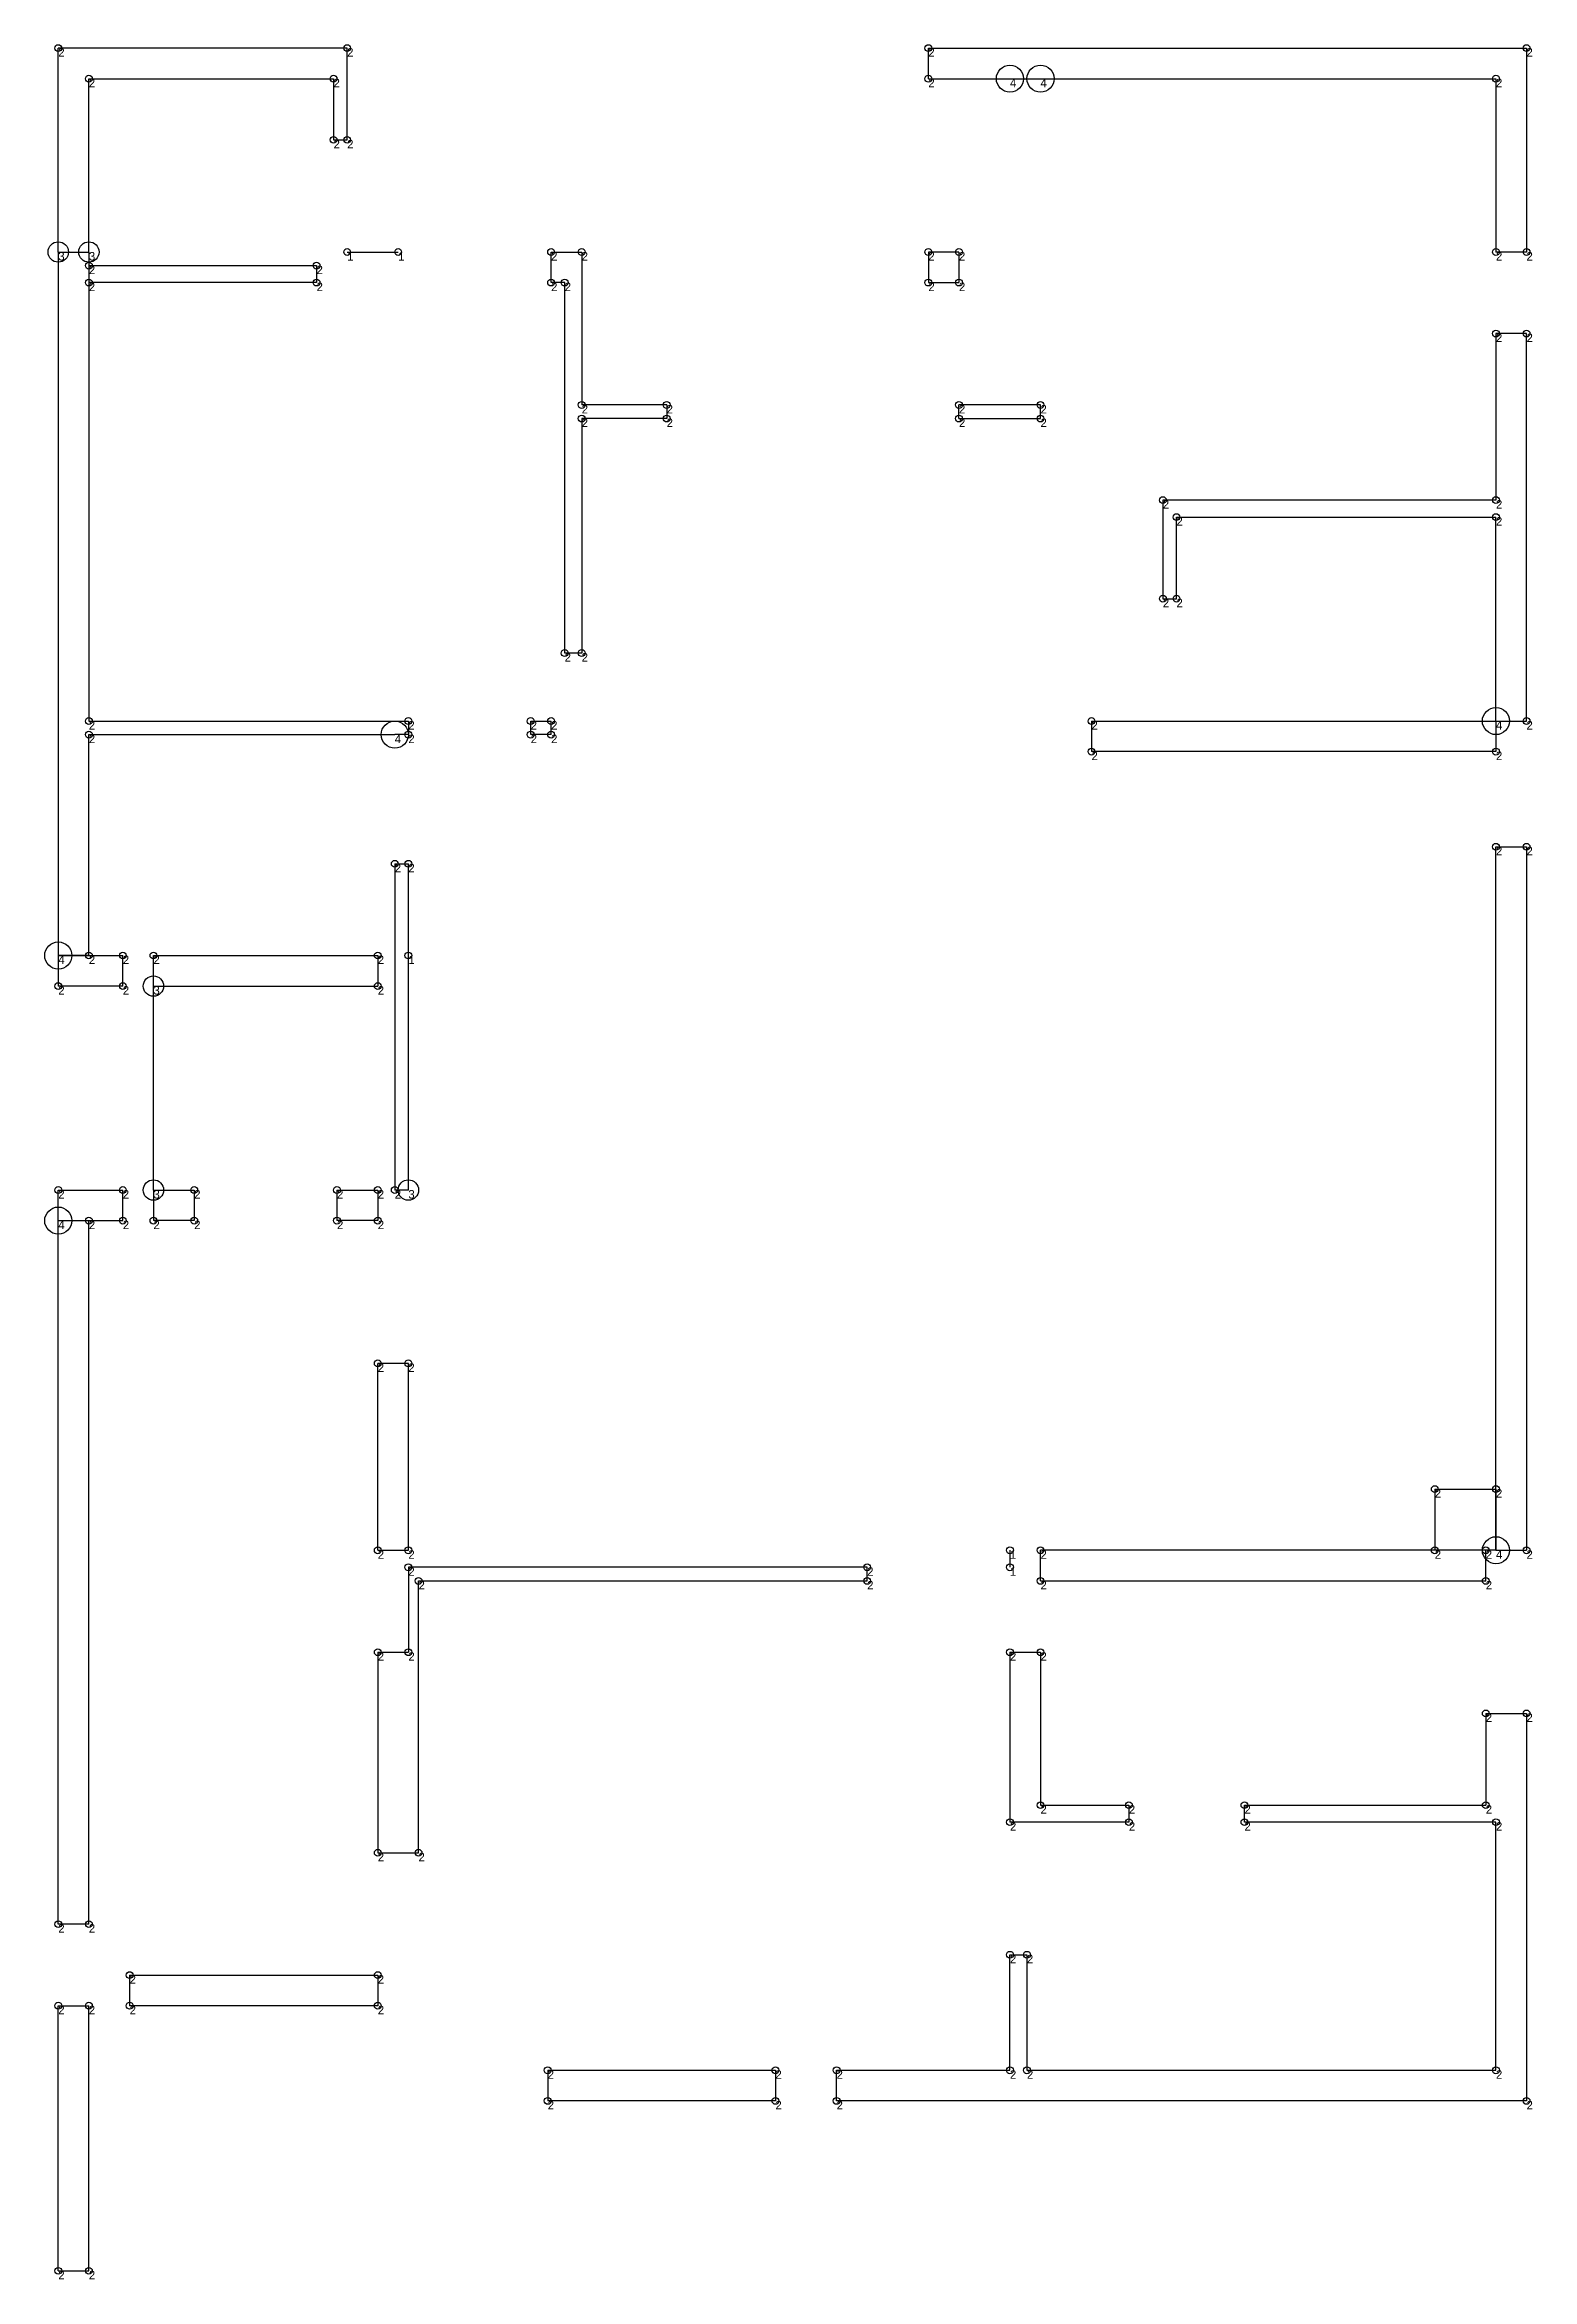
# Model space of a CAD drawing. Header units: metres. Extents: x 196 to 634, y 322 to 980.
import ezdxf

# ---------------------------------------------------------------- set-up
doc = ezdxf.new("R2010")
doc.units = ezdxf.units.M

msp = doc.modelspace()

# ---------------------------------------------------------------- linework, layer by layer
for p, q in [((200, 919), (200, 979)), ((285, 979), (200, 979)), ((285, 952), (285, 979)), ((456, 970), (456, 979)), ((456, 979), (632, 979)), ((632, 979), (632, 919)), ((209, 919), (209, 970)), ((209, 970), (281, 970)), ((281, 970), (281, 952)), ((456, 970), (480, 970)), ((480, 970), (489, 970)), ((480, 970), (480, 970)), ((489, 970), (623, 970)), ((489, 970), (489, 970)), ((623, 970), (623, 919)), ((281, 952), (285, 952)), ((200, 919), (209, 919)), ((200, 919), (200, 712)), ((209, 919), (209, 781)), ((209, 915), (276, 915)), ((209, 915), (209, 910)), ((276, 915), (276, 910)), ((285, 919), (300, 919)), ((345, 910), (345, 919)), ((345, 919), (354, 919)), ((354, 919), (354, 874)), ((465, 919), (456, 919)), ((456, 919), (456, 910)), ((465, 919), (465, 910)), ((632, 919), (623, 919)), ((276, 910), (209, 910)), ((349, 910), (345, 910)), ((349, 801), (349, 910)), ((456, 910), (465, 910)), ((632, 895), (623, 895)), ((623, 895), (623, 846)), ((632, 781), (632, 895)), ((379, 874), (354, 874)), ((379, 870), (354, 870)), ((354, 870), (354, 801)), ((379, 874), (379, 870)), ((465, 870), (465, 874)), ((489, 874), (465, 874)), ((465, 870), (489, 870)), ((489, 870), (489, 874)), ((623, 846), (525, 846)), ((525, 846), (525, 817)), ((529, 817), (529, 841)), ((529, 841), (623, 841)), ((623, 781), (623, 841)), ((525, 817), (529, 817)), ((354, 801), (349, 801)), ((209, 781), (303, 781)), ((209, 712), (209, 777)), ((209, 777), (299, 777)), ((303, 777), (299, 777)), ((299, 777), (299, 777)), ((303, 781), (303, 777)), ((339, 777), (339, 781)), ((339, 781), (345, 781)), ((345, 777), (339, 777)), ((345, 777), (345, 781)), ((504, 781), (623, 781)), ((504, 781), (504, 772)), ((623, 781), (623, 772)), ((623, 781), (632, 781)), ((623, 772), (504, 772)), ((623, 537), (623, 744)), ((623, 744), (632, 744)), ((632, 744), (632, 537)), ((299, 739), (303, 739)), ((299, 739), (299, 643)), ((303, 643), (303, 739)), ((209, 712), (200, 712)), ((200, 712), (200, 703)), ((200, 712), (219, 712)), ((219, 703), (219, 712)), ((228, 703), (228, 712)), ((228, 712), (294, 712)), ((294, 712), (294, 703)), ((303, 643), (303, 712)), ((219, 703), (200, 703)), ((228, 643), (228, 703)), ((228, 703), (294, 703)), ((200, 634), (200, 643)), ((200, 643), (219, 643)), ((219, 634), (219, 643)), ((228, 643), (240, 643)), ((228, 643), (228, 634)), ((240, 643), (240, 634)), ((282, 643), (294, 643)), ((282, 643), (282, 634)), ((294, 643), (294, 634)), ((303, 643), (299, 643)), ((200, 427), (200, 634)), ((200, 634), (209, 634)), ((200, 634), (219, 634)), ((209, 427), (209, 634)), ((240, 634), (228, 634)), ((294, 634), (282, 634)), ((294, 537), (294, 592)), ((303, 592), (294, 592)), ((303, 537), (303, 592)), ((605, 555), (623, 555)), ((605, 555), (605, 537)), ((623, 555), (623, 537)), ((294, 537), (303, 537)), ((480, 537), (480, 532)), ((489, 528), (489, 537)), ((620, 537), (489, 537)), ((623, 537), (605, 537)), ((620, 528), (620, 537)), ((623, 537), (632, 537)), ((438, 532), (303, 532)), ((303, 532), (303, 507)), ((306, 448), (306, 528)), ((306, 528), (438, 528)), ((438, 528), (438, 532)), ((489, 528), (620, 528)), ((294, 507), (294, 448)), ((294, 507), (303, 507)), ((480, 507), (489, 507)), ((480, 507), (480, 457)), ((489, 507), (489, 462)), ((620, 489), (632, 489)), ((620, 489), (620, 462)), ((632, 489), (632, 375)), ((489, 462), (515, 462)), ((515, 462), (515, 457)), ((549, 457), (549, 462)), ((549, 462), (620, 462)), ((515, 457), (480, 457)), ((623, 457), (549, 457)), ((623, 384), (623, 457)), ((294, 448), (306, 448)), ((209, 427), (200, 427)), ((480, 384), (480, 418)), ((480, 418), (485, 418)), ((485, 418), (485, 384)), ((221, 412), (294, 412)), ((221, 412), (221, 403)), ((294, 412), (294, 403)), ((200, 325), (200, 403)), ((200, 403), (209, 403)), ((209, 325), (209, 403)), ((294, 403), (221, 403)), ((344, 384), (411, 384)), ((344, 384), (344, 375)), ((411, 384), (411, 375)), ((429, 375), (429, 384)), ((429, 384), (480, 384)), ((485, 384), (623, 384)), ((411, 375), (344, 375)), ((632, 375), (429, 375)), ((200, 325), (209, 325))]:
    msp.add_line(p, q)
at = {"layer": 'debug', "color": 5}
for centre in [(200, 979), (285, 979), (456, 979), (632, 979), (209, 970), (281, 970), (456, 970), (623, 970), (281, 952), (285, 952), (209, 915), (276, 915), (345, 919), (354, 919), (456, 919), (465, 919), (623, 919), (632, 919), (209, 910), (276, 910), (345, 910), (349, 910), (456, 910), (465, 910), (623, 895), (632, 895), (354, 874), (379, 874), (465, 874), (489, 874), (354, 870), (379, 870), (465, 870), (489, 870), (525, 846), (529, 841), (623, 846), (623, 841), (525, 817), (529, 817), (349, 801), (354, 801), (209, 781), (209, 777), (303, 781), (303, 777), (339, 781), (339, 777), (345, 781), (345, 777), (504, 781), (632, 781), (504, 772), (623, 772), (623, 744), (632, 744), (299, 739), (303, 739), (209, 712), (219, 712), (228, 712), (294, 712), (200, 703), (219, 703), (294, 703), (200, 643), (219, 643), (240, 643), (282, 643), (294, 643), (299, 643), (209, 634), (219, 634), (228, 634), (240, 634), (282, 634), (294, 634), (294, 592), (303, 592), (605, 555), (623, 555), (294, 537), (303, 537), (303, 532), (438, 532), (489, 537), (605, 537), (620, 537), (632, 537), (306, 528), (438, 528), (489, 528), (620, 528), (294, 507), (303, 507), (480, 507), (489, 507), (620, 489), (632, 489), (489, 462), (515, 462), (549, 462), (620, 462), (480, 457), (515, 457), (549, 457), (623, 457), (294, 448), (306, 448), (200, 427), (209, 427), (480, 418), (485, 418), (221, 412), (294, 412), (200, 403), (209, 403), (221, 403), (294, 403), (344, 384), (411, 384), (429, 384), (480, 384), (485, 384), (623, 384), (344, 375), (411, 375), (429, 375), (632, 375), (200, 325), (209, 325)]:
    msp.add_circle(centre, 1, dxfattribs=at)
at = {"layer": 'debug', "color": 4}
for centre in [(480, 970), (489, 970), (623, 781), (299, 777), (200, 712), (200, 634), (623, 537)]:
    msp.add_circle(centre, 4, dxfattribs=at)
at = {"layer": 'debug', "color": 3}
for centre in [(200, 919), (209, 919), (228, 703), (228, 643), (303, 643)]:
    msp.add_circle(centre, 3, dxfattribs=at)
at = {"layer": 'debug', "color": 1}
for centre in [(285, 919), (300, 919), (303, 712), (480, 537), (480, 532)]:
    msp.add_circle(centre, 1, dxfattribs=at)

# ---------------------------------------------------------------- texts
at = {"layer": 'debug', "char_height": 2.5, "attachment_point": 1}
for s, insert in [('2', (200, 979)), ('2', (285, 979)), ('2', (456, 979)), ('2', (632, 979)), ('2', (209, 970)), ('2', (281, 970)), ('2', (456, 970)), ('4', (480, 970)), ('4', (489, 970)), ('2', (623, 970)), ('2', (281, 952)), ('2', (285, 952)), ('3', (200, 919)), ('3', (209, 919)), ('2', (209, 915)), ('2', (276, 915)), ('1', (285, 919)), ('1', (300, 919)), ('2', (345, 919)), ('2', (354, 919)), ('2', (456, 919)), ('2', (465, 919)), ('2', (623, 919)), ('2', (632, 919)), ('2', (209, 910)), ('2', (276, 910)), ('2', (345, 910)), ('2', (349, 910)), ('2', (456, 910)), ('2', (465, 910)), ('2', (623, 895)), ('2', (632, 895)), ('2', (354, 874)), ('2', (354, 870)), ('2', (379, 874)), ('2', (379, 870)), ('2', (465, 874)), ('2', (465, 870)), ('2', (489, 874)), ('2', (489, 870)), ('2', (525, 846)), ('2', (623, 846)), ('2', (529, 841)), ('2', (623, 841)), ('2', (525, 817)), ('2', (529, 817)), ('2', (349, 801)), ('2', (354, 801)), ('2', (209, 781)), ('2', (209, 777)), ('4', (299, 777)), ('2', (303, 781)), ('2', (303, 777)), ('2', (339, 781)), ('2', (339, 777)), ('2', (345, 781)), ('2', (345, 777)), ('2', (504, 781)), ('4', (623, 781)), ('2', (632, 781)), ('2', (504, 772)), ('2', (623, 772)), ('2', (623, 744)), ('2', (632, 744)), ('2', (299, 739)), ('2', (303, 739)), ('4', (200, 712)), ('2', (209, 712)), ('2', (219, 712)), ('2', (228, 712)), ('2', (294, 712)), ('1', (303, 712)), ('2', (200, 703)), ('2', (219, 703)), ('3', (228, 703)), ('2', (294, 703)), ('2', (200, 643)), ('2', (219, 643)), ('3', (228, 643)), ('2', (240, 643)), ('2', (282, 643)), ('2', (294, 643)), ('2', (299, 643)), ('3', (303, 643)), ('4', (200, 634)), ('2', (209, 634)), ('2', (219, 634)), ('2', (228, 634)), ('2', (240, 634)), ('2', (282, 634)), ('2', (294, 634)), ('2', (294, 592)), ('2', (303, 592)), ('2', (605, 555)), ('2', (623, 555)), ('2', (294, 537)), ('2', (303, 537)), ('1', (480, 537)), ('2', (489, 537)), ('2', (605, 537)), ('2', (620, 537)), ('4', (623, 537)), ('2', (632, 537)), ('2', (303, 532)), ('2', (306, 528)), ('2', (438, 532)), ('2', (438, 528)), ('1', (480, 532)), ('2', (489, 528)), ('2', (620, 528)), ('2', (294, 507)), ('2', (303, 507)), ('2', (480, 507)), ('2', (489, 507)), ('2', (620, 489)), ('2', (632, 489)), ('2', (489, 462)), ('2', (515, 462)), ('2', (549, 462)), ('2', (620, 462)), ('2', (480, 457)), ('2', (515, 457)), ('2', (549, 457)), ('2', (623, 457)), ('2', (294, 448)), ('2', (306, 448)), ('2', (200, 427)), ('2', (209, 427)), ('2', (480, 418)), ('2', (485, 418)), ('2', (221, 412)), ('2', (294, 412)), ('2', (200, 403)), ('2', (209, 403)), ('2', (221, 403)), ('2', (294, 403)), ('2', (344, 384)), ('2', (411, 384)), ('2', (429, 384)), ('2', (480, 384)), ('2', (485, 384)), ('2', (623, 384)), ('2', (344, 375)), ('2', (411, 375)), ('2', (429, 375)), ('2', (632, 375)), ('2', (200, 325)), ('2', (209, 325))]:
    msp.add_mtext(s, dxfattribs=dict(at, insert=insert))

doc.saveas('drawing.dxf')
